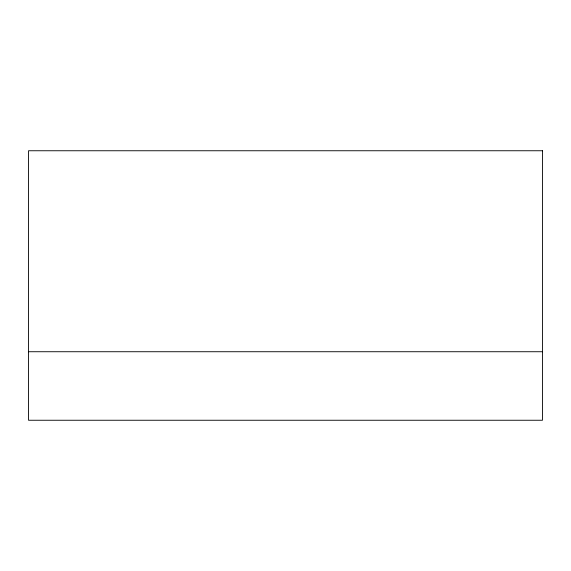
<?xml version="1.0" encoding="UTF-8"?>
<svg xmlns="http://www.w3.org/2000/svg" width="571" height="571" viewBox="0 0 571 571"><rect width="100%" height="100%" fill="white"/><g stroke="black" fill="none" stroke-linecap="round" stroke-linejoin="round"><path stroke-width="0.86" d="M28.55 351.729L542.45 351.729M542.45 150.751L28.55 150.758L28.55 420.249L542.45 420.249L542.45 150.751"/></g></svg>
